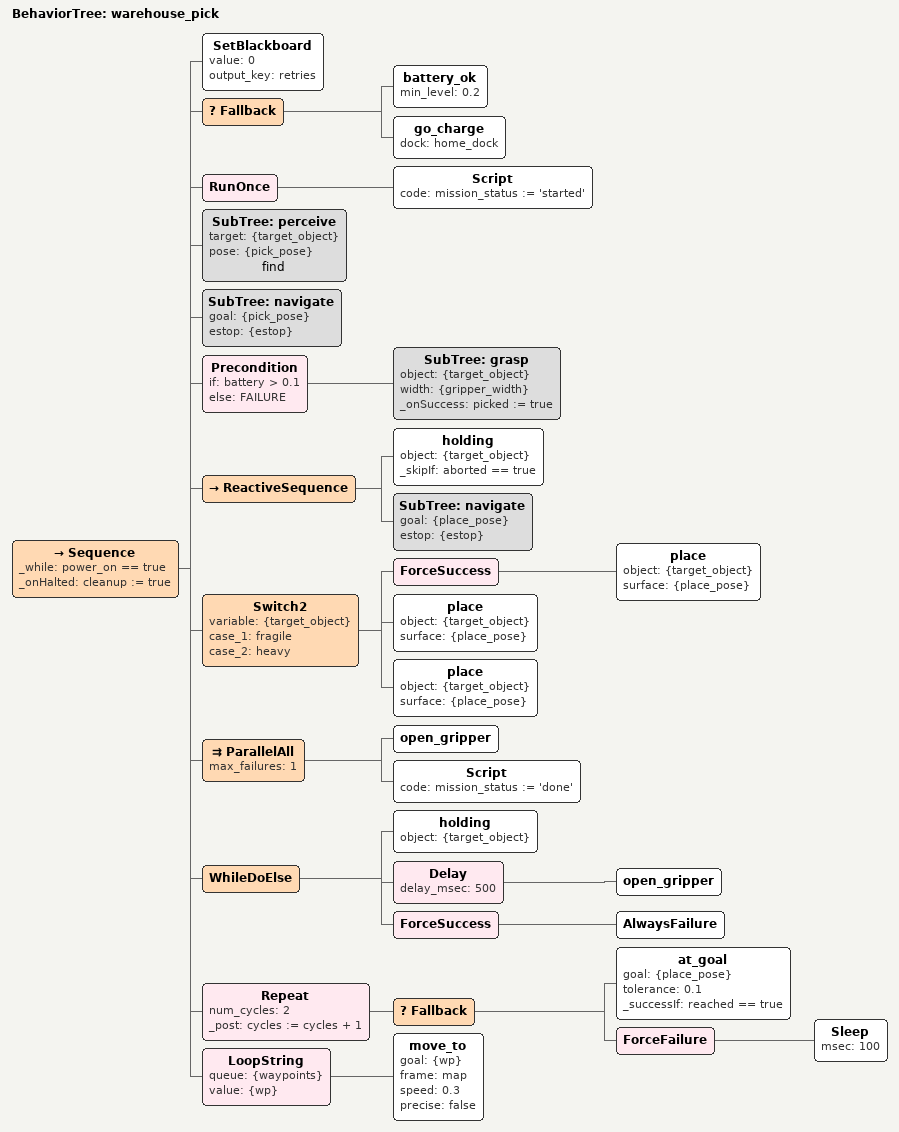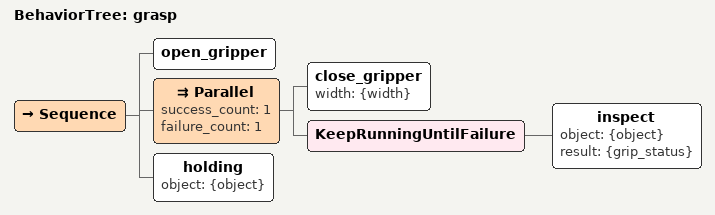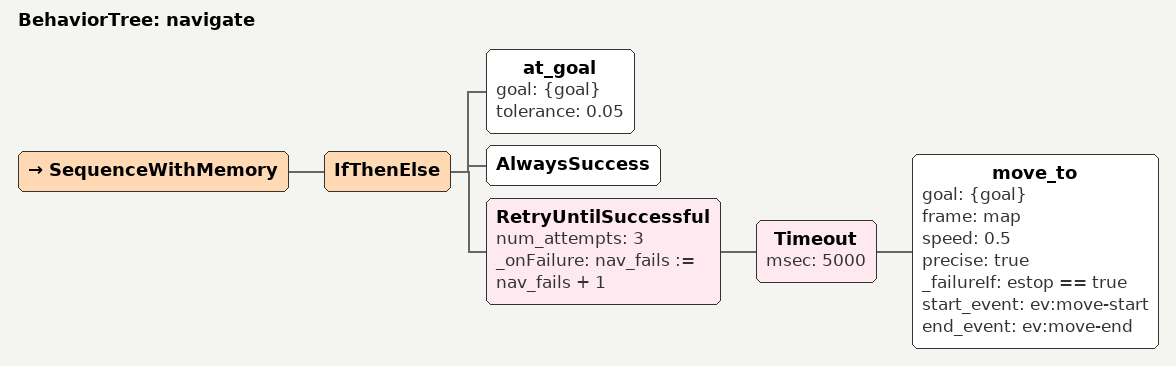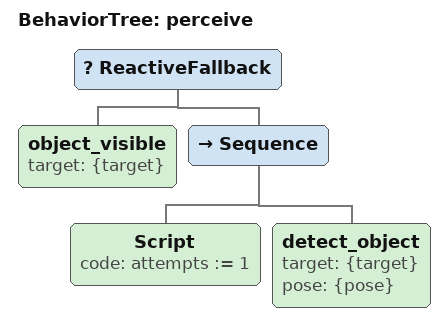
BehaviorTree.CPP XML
<?xml version="1.0" encoding="UTF-8"?>
<root BTCPP_format="4" main_tree_to_execute="warehouse_pick">
  <BehaviorTree ID="warehouse_pick">
    <Sequence _while="power_on == true" _onHalted="cleanup := true">
      <SetBlackboard value="0" output_key="retries" />
      <Fallback>
        <battery_ok min_level="0.2" />
        <go_charge dock="home_dock" />
      </Fallback>
      <RunOnce>
        <Script code="mission_status := 'started'" />
      </RunOnce>
      <SubTree ID="perceive" target="{target_object}" pose="{pick_pose}" name="find" />
      <SubTree ID="navigate" goal="{pick_pose}" estop="{estop}" />
      <Precondition if="battery &gt; 0.1" else="FAILURE">
        <SubTree ID="grasp" object="{target_object}" width="{gripper_width}" _onSuccess="picked := true" />
      </Precondition>
      <ReactiveSequence>
        <holding object="{target_object}" _skipIf="aborted == true" />
        <SubTree ID="navigate" goal="{place_pose}" estop="{estop}" />
      </ReactiveSequence>
      <Switch2 variable="{target_object}" case_1="fragile" case_2="heavy">
        <ForceSuccess>
          <place object="{target_object}" surface="{place_pose}" />
        </ForceSuccess>
        <place object="{target_object}" surface="{place_pose}" />
        <place object="{target_object}" surface="{place_pose}" />
      </Switch2>
      <ParallelAll max_failures="1">
        <open_gripper />
        <Script code="mission_status := 'done'" />
      </ParallelAll>
      <WhileDoElse>
        <holding object="{target_object}" />
        <Delay delay_msec="500">
          <open_gripper />
        </Delay>
        <ForceSuccess>
          <AlwaysFailure />
        </ForceSuccess>
      </WhileDoElse>
      <Repeat num_cycles="2" _post="cycles := cycles + 1">
        <Fallback>
          <at_goal goal="{place_pose}" tolerance="0.1" _successIf="reached == true" />
          <ForceFailure>
            <Sleep msec="100" />
          </ForceFailure>
        </Fallback>
      </Repeat>
      <LoopString queue="{waypoints}" value="{wp}">
        <move_to goal="{wp}" frame="map" speed="0.3" precise="false" />
      </LoopString>
    </Sequence>
  </BehaviorTree>
  <BehaviorTree ID="grasp">
    <Sequence>
      <open_gripper />
      <Parallel success_count="1" failure_count="1">
        <close_gripper width="{width}" />
        <KeepRunningUntilFailure>
          <inspect object="{object}" result="{grip_status}" />
        </KeepRunningUntilFailure>
      </Parallel>
      <holding object="{object}" />
    </Sequence>
  </BehaviorTree>
  <BehaviorTree ID="navigate">
    <SequenceWithMemory>
      <IfThenElse>
        <at_goal goal="{goal}" tolerance="0.05" />
        <AlwaysSuccess />
        <RetryUntilSuccessful num_attempts="3" _onFailure="nav_fails := nav_fails + 1">
          <Timeout msec="5000">
            <move_to goal="{goal}" frame="map" speed="0.5" precise="true" _failureIf="estop == true" start_event="ev:move-start" end_event="ev:move-end" />
          </Timeout>
        </RetryUntilSuccessful>
      </IfThenElse>
    </SequenceWithMemory>
  </BehaviorTree>
  <BehaviorTree ID="perceive">
    <ReactiveFallback>
      <object_visible target="{target}" />
      <Sequence>
        <Script code="attempts := 1" />
        <detect_object target="{target}" pose="{pose}" />
      </Sequence>
    </ReactiveFallback>
  </BehaviorTree>
</root>
